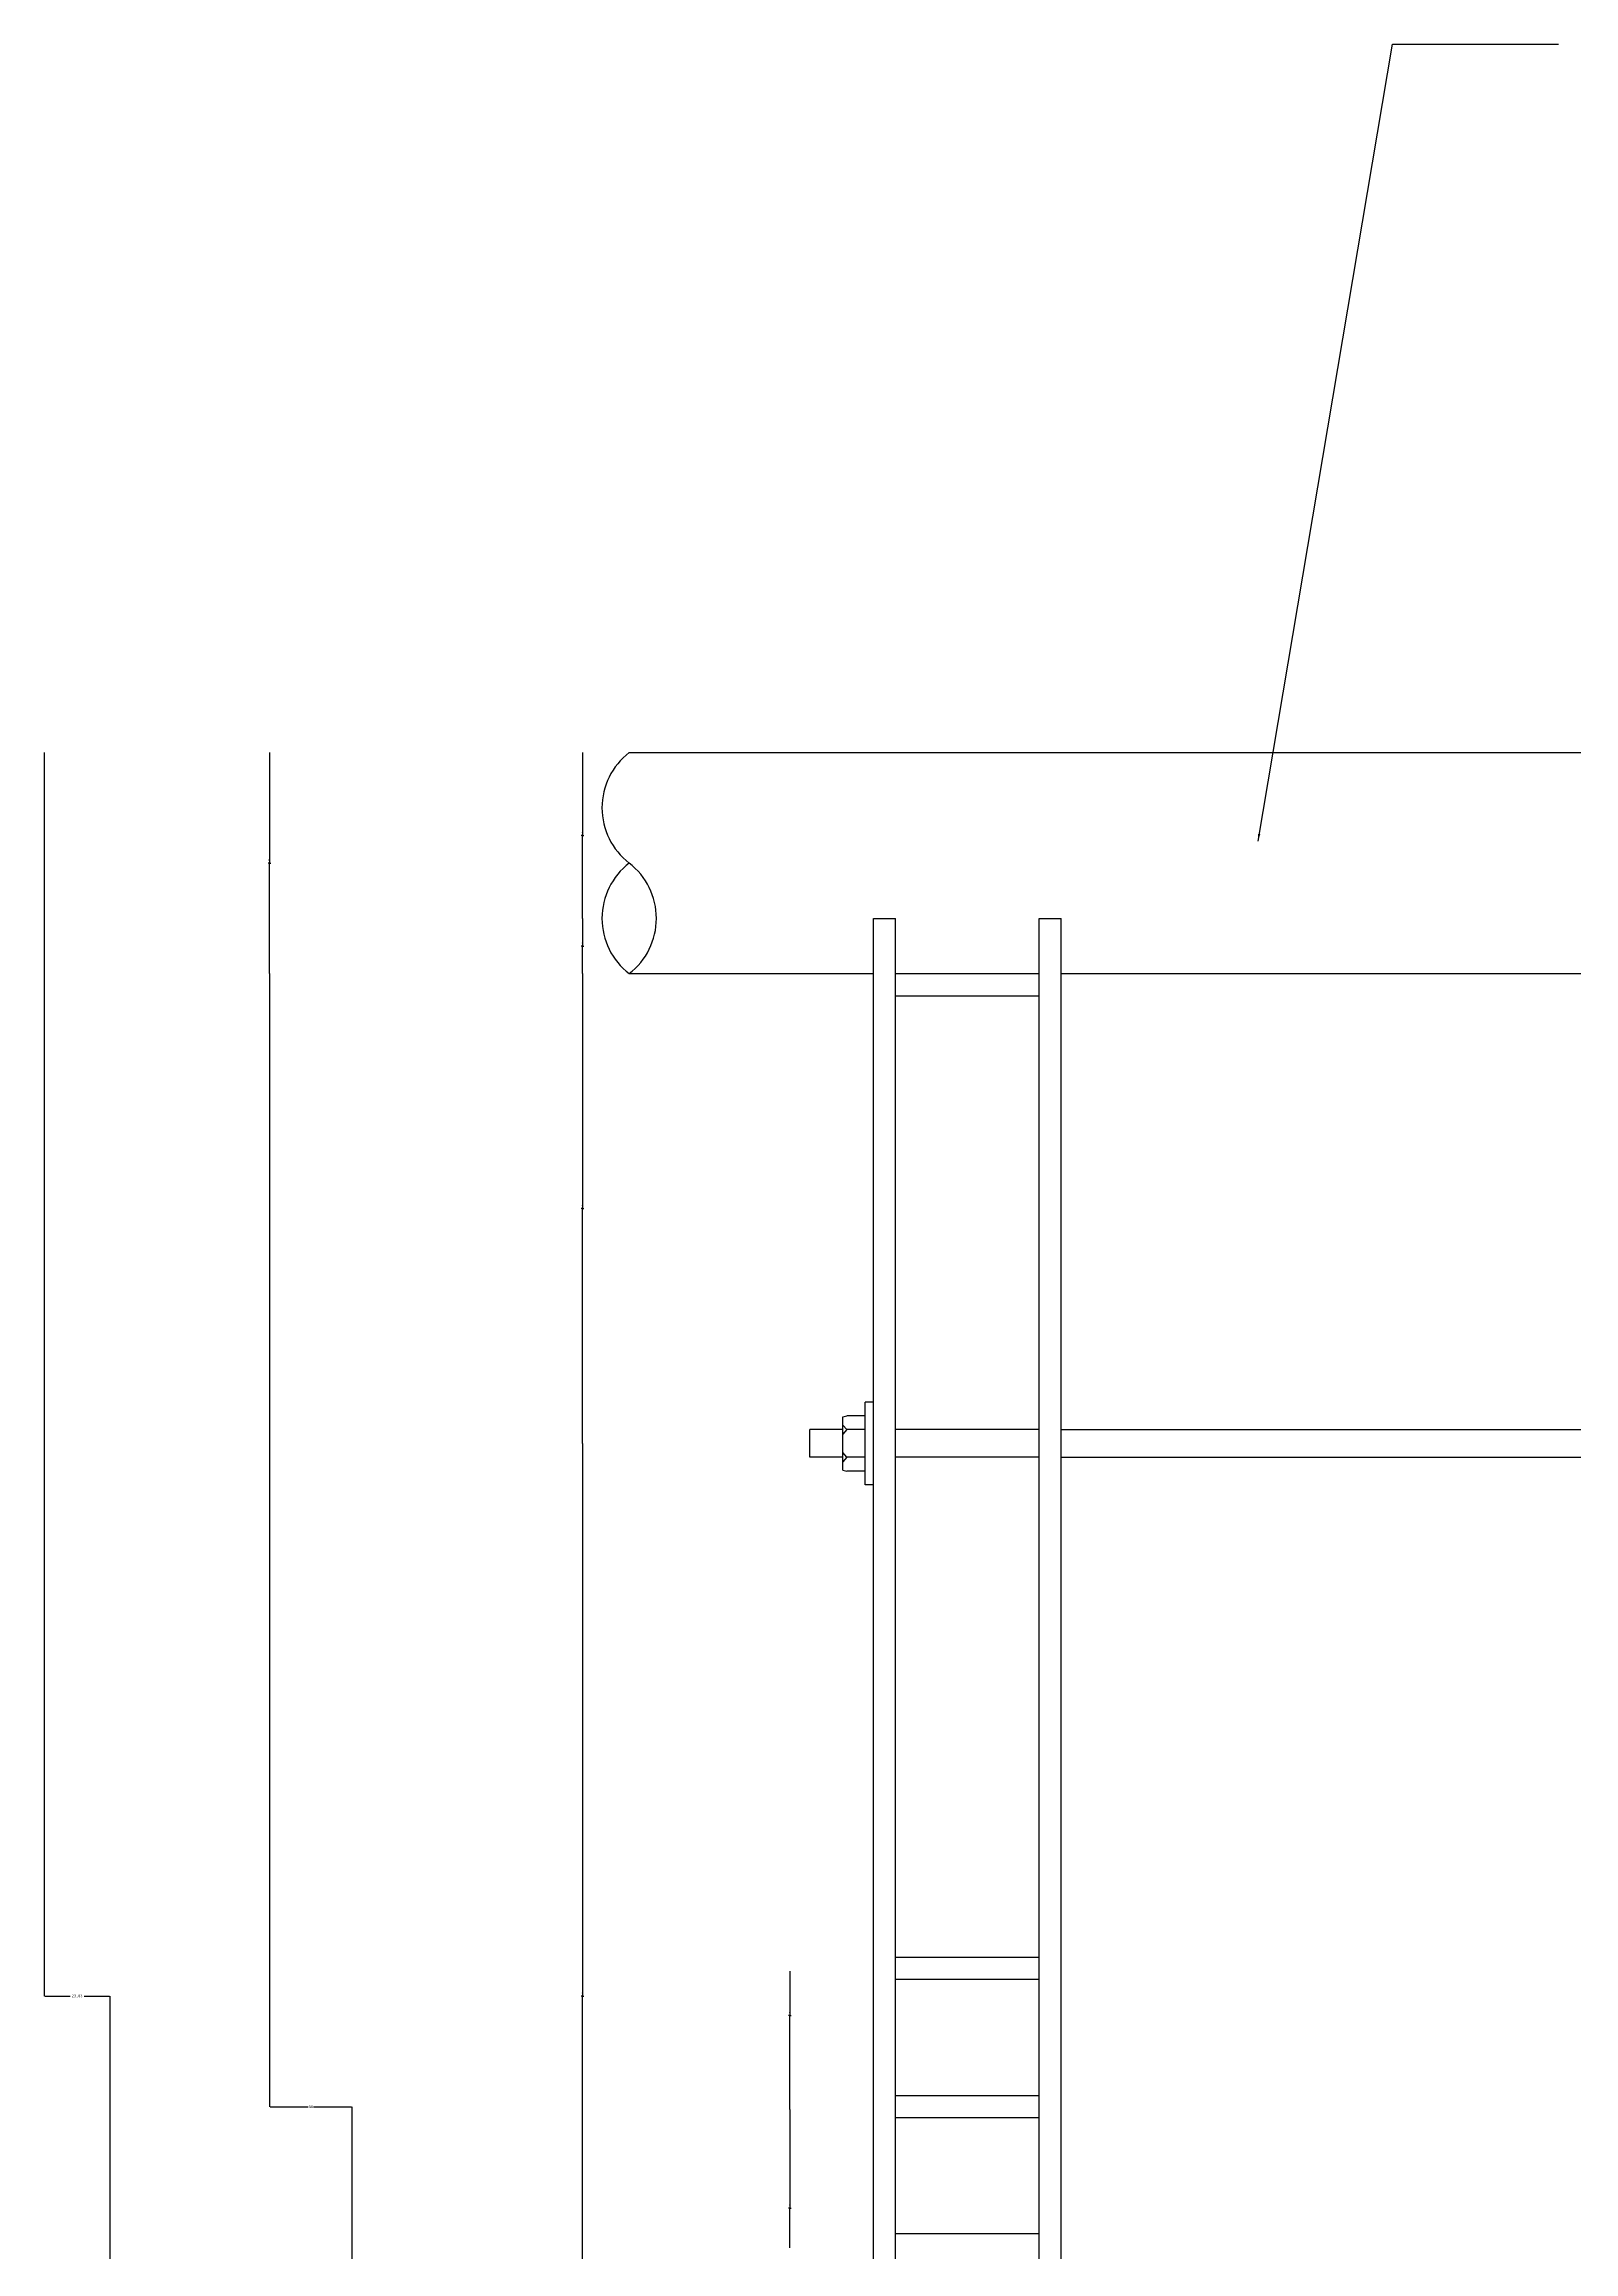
# Model space of a CAD drawing. Header units: metres. Extents: x 294 to 3346, y 3148 to 4721.
# Drawn here: x 294 to 848, y 3890 to 4689 of the extents above; entities that cross this region are included whole.
import ezdxf

# ---------------------------------------------------------------- set-up
doc = ezdxf.new("R2010")
doc.units = ezdxf.units.M
for name, color, linetype in [('3', 3, 'Continuous'), ('4', 4, 'Continuous'), ('7', 7, 'Continuous'), ('DIM', 3, 'Continuous')]:
    doc.layers.add(name, color=color, linetype=linetype)
doc.dimstyles.get("Standard").update_dxf_attribs({"dimtxt": 2.5, "dimasz": 2.5, "dimexe": 1.25, "dimexo": 0.625, "dimtad": 1, "dimcen": 2.5, "dimazin": 3, "dimtfac": 1, "dimtmove": 0, "dimatfit": 3})

# ---------------------------------------------------------------- blocks, each defined once
blk = doc.blocks.new('*D6')
for p, q in [((564.24, 3991.45), (564.24, 3975.44)), ((563.99, 3975.44), (563.74, 3975.44)), ((564.24, 3941.45), (564.24, 3975.44)), ((564.24, 3975.44), (564.24, 3975.44)), ((564.49, 3975.44), (564.74, 3975.44))]:
    blk.add_line(p, q)
at = {"layer": 'Defpoints'}
for p in [(564.24, 3991.45), (564.24, 3975.44), (564.24, 3941.45)]:
    blk.add_point(p, dxfattribs=at)
at = {"layer": 'DIM', "insert": (564.24, 3976.565), "char_height": 1, "attachment_point": 5}
blk.add_mtext('0', dxfattribs=at)
blk = doc.blocks.new('*D7')
for p, q in [((564.24, 3941.45), (564.24, 3905.73)), ((563.99, 3905.73), (563.74, 3905.73)), ((564.24, 3891.45), (564.24, 3905.73)), ((564.24, 3905.73), (564.24, 3905.73)), ((564.49, 3905.73), (564.74, 3905.73))]:
    blk.add_line(p, q)
at = {"layer": 'Defpoints'}
for p in [(564.24, 3941.45), (564.24, 3905.73), (564.24, 3891.45)]:
    blk.add_point(p, dxfattribs=at)
at = {"layer": 'DIM', "insert": (564.24, 3906.855), "char_height": 1, "attachment_point": 5}
blk.add_mtext('0', dxfattribs=at)
blk = doc.blocks.new('*D11')
for p, q in [((294.43, 4432.45), (294.43, 3982.45)), ((294.68, 3982.45), (303.845, 3982.45)), ((308.845, 3982.45), (318.01, 3982.45)), ((318.26, 3532.45), (318.26, 3982.45))]:
    blk.add_line(p, q)
at = {"layer": 'Defpoints'}
for p in [(294.43, 4432.45), (294.43, 3982.45), (318.26, 3532.45)]:
    blk.add_point(p, dxfattribs=at)
at = {"layer": 'DIM', "insert": (306.345, 3982.45), "char_height": 1, "attachment_point": 5}
blk.add_mtext('23,83', dxfattribs=at)
blk = doc.blocks.new('*D12')
for p, q in [((489.23, 4352.45), (489.23, 4267.45)), ((488.98, 4267.45), (488.73, 4267.45)), ((489.23, 4182.45), (489.23, 4267.45)), ((489.23, 4267.45), (489.23, 4267.45)), ((489.48, 4267.45), (489.73, 4267.45))]:
    blk.add_line(p, q)
at = {"layer": 'Defpoints'}
for p in [(489.23, 4352.45), (489.23, 4267.45), (489.23, 4182.45)]:
    blk.add_point(p, dxfattribs=at)
at = {"layer": 'DIM', "insert": (489.23, 4268.575), "char_height": 1, "attachment_point": 5}
blk.add_mtext('0', dxfattribs=at)
blk = doc.blocks.new('*D13')
for p, q in [((375.92, 4352.45), (375.92, 3942.45)), ((376.17, 3942.45), (389.92, 3942.45)), ((391.92, 3942.45), (405.67, 3942.45)), ((405.92, 3532.45), (405.92, 3942.45))]:
    blk.add_line(p, q)
at = {"layer": 'Defpoints'}
for p in [(375.92, 4352.45), (375.92, 3942.45), (405.92, 3532.45)]:
    blk.add_point(p, dxfattribs=at)
at = {"layer": 'DIM', "insert": (390.92, 3942.45), "char_height": 1, "attachment_point": 5}
blk.add_mtext('30', dxfattribs=at)
blk = doc.blocks.new('*D14')
for p, q in [((489.23, 4182.45), (489.23, 3982.45)), ((488.98, 3982.45), (488.73, 3982.45)), ((489.23, 3782.45), (489.23, 3982.45)), ((489.23, 3982.45), (489.23, 3982.45)), ((489.48, 3982.45), (489.73, 3982.45))]:
    blk.add_line(p, q)
at = {"layer": 'Defpoints'}
for p in [(489.23, 4182.45), (489.23, 3982.45), (489.23, 3782.45)]:
    blk.add_point(p, dxfattribs=at)
at = {"layer": 'DIM', "insert": (489.23, 3983.575), "char_height": 1, "attachment_point": 5}
blk.add_mtext('0', dxfattribs=at)
blk = doc.blocks.new('*D16')
for p, q in [((375.92, 4432.45), (375.92, 4392.45)), ((375.67, 4392.45), (375.42, 4392.45)), ((375.92, 4352.45), (375.92, 4392.45)), ((375.92, 4392.45), (375.92, 4392.45)), ((376.17, 4392.45), (376.42, 4392.45))]:
    blk.add_line(p, q)
at = {"layer": 'Defpoints'}
for p in [(375.92, 4432.45), (375.92, 4392.45), (375.92, 4352.45)]:
    blk.add_point(p, dxfattribs=at)
at = {"layer": 'DIM', "insert": (375.92, 4393.575), "char_height": 1, "attachment_point": 5}
blk.add_mtext('0', dxfattribs=at)
blk = doc.blocks.new('*D17')
for p, q in [((489.23, 4432.45), (489.23, 4402.45)), ((488.98, 4402.45), (488.73, 4402.45)), ((489.23, 4372.45), (489.23, 4402.45)), ((489.23, 4402.45), (489.23, 4402.45)), ((489.48, 4402.45), (489.73, 4402.45))]:
    blk.add_line(p, q)
at = {"layer": 'Defpoints'}
for p in [(489.23, 4432.45), (489.23, 4402.45), (489.23, 4372.45)]:
    blk.add_point(p, dxfattribs=at)
at = {"layer": 'DIM', "insert": (489.23, 4403.575), "char_height": 1, "attachment_point": 5}
blk.add_mtext('0', dxfattribs=at)
blk = doc.blocks.new('*D18')
for p, q in [((489.23, 4372.45), (489.23, 4362.45)), ((488.98, 4362.45), (488.73, 4362.45)), ((489.23, 4352.45), (489.23, 4362.45)), ((489.23, 4362.45), (489.23, 4362.45)), ((489.48, 4362.45), (489.73, 4362.45))]:
    blk.add_line(p, q)
at = {"layer": 'Defpoints'}
for p in [(489.23, 4372.45), (489.23, 4362.45), (489.23, 4352.45)]:
    blk.add_point(p, dxfattribs=at)
at = {"layer": 'DIM', "insert": (489.23, 4363.575), "char_height": 1, "attachment_point": 5}
blk.add_mtext('0', dxfattribs=at)

msp = doc.modelspace()

# ---------------------------------------------------------------- linework, layer by layer
at = {"layer": '3'}
for p, q in [((602.42, 4344.45), (654.42, 4344.45)), ((594.42, 4197.45), (591.42, 4197.45)), ((591.42, 4167.45), (591.42, 4197.45)), ((583.42, 4187.45), (571.42, 4187.45)), ((571.42, 4177.45), (571.42, 4187.45)), ((583.42, 4192.1), (584.87, 4192.45)), ((583.42, 4172.81), (583.42, 4192.1)), ((584.87, 4187.45), (583.42, 4189.13)), ((584.87, 4187.45), (583.42, 4185.77)), ((591.42, 4192.45), (584.87, 4192.45)), ((591.42, 4187.45), (584.87, 4187.45)), ((654.42, 4187.45), (602.42, 4187.45)), ((662.42, 4187.45), (1394.42, 4187.45)), ((584.87, 4177.45), (583.42, 4179.13)), ((583.42, 4177.45), (571.42, 4177.45)), ((584.87, 4177.45), (583.42, 4175.77)), ((583.42, 4172.81), (584.87, 4172.45)), ((591.42, 4177.45), (584.87, 4177.45)), ((591.42, 4172.45), (584.87, 4172.45)), ((654.42, 4177.45), (602.42, 4177.45)), ((662.42, 4177.45), (1394.42, 4177.45)), ((594.42, 4167.45), (591.42, 4167.45)), ((654.42, 3996.45), (602.42, 3996.45)), ((654.42, 3988.45), (602.42, 3988.45)), ((654.42, 3946.45), (602.42, 3946.45)), ((654.42, 3938.45), (602.42, 3938.45)), ((654.42, 3896.45), (602.42, 3896.45))]:
    msp.add_line(p, q, dxfattribs=at)
at = {"layer": '4'}
for p, q in [((506.08, 4432.45), (2488.5, 4432.45)), ((506.08, 4352.45), (594.42, 4352.45)), ((602.42, 4352.45), (654.42, 4352.45)), ((662.42, 4352.45), (1394.42, 4352.45))]:
    msp.add_line(p, q, dxfattribs=at)
for centre, start, end in [((521.45, 4412.45), 127.54, 232.46), ((490.71, 4372.45), 307.54, 52.46)]:
    msp.add_arc(centre, 25.22, start, end, dxfattribs=at)
at = {"layer": '7'}
for p, q in [((594.42, 3432.45), (594.42, 4372.45)), ((594.42, 4372.45), (602.42, 4372.45)), ((602.42, 3432.45), (602.42, 4372.45)), ((654.42, 3432.45), (654.42, 4372.45)), ((654.42, 4372.45), (662.42, 4372.45)), ((662.42, 3432.45), (662.42, 4372.45))]:
    msp.add_line(p, q, dxfattribs=at)
msp.add_arc((521.45, 4372.45), 25.22, 127.54, 232.46, dxfattribs=at)

# ---------------------------------------------------------------- dimensions: what is measured, and where the dimension line sits
at = {"layer": 'DIM'}
for base, p1, p2, picture, middle in [((294.43, 3982.45), (294.43, 4432.45), (318.26, 3532.45), '*D11', (306.345, 3982.45)), ((375.92, 4392.45), (375.92, 4432.45), (375.92, 4352.45), '*D16', (375.92, 4393.575)), ((489.23, 4402.45), (489.23, 4432.45), (489.23, 4372.45), '*D17', (489.23, 4403.575)), ((489.23, 4362.45), (489.23, 4372.45), (489.23, 4352.45), '*D18', (489.23, 4363.575)), ((375.92, 3942.45), (375.92, 4352.45), (405.92, 3532.45), '*D13', (390.92, 3942.45)), ((489.23, 4267.45), (489.23, 4352.45), (489.23, 4182.45), '*D12', (489.23, 4268.575)), ((489.23, 3982.45), (489.23, 4182.45), (489.23, 3782.45), '*D14', (489.23, 3983.575)), ((564.24, 3975.44), (564.24, 3991.45), (564.24, 3941.45), '*D6', (564.24, 3976.565)), ((564.24, 3905.73), (564.24, 3941.45), (564.24, 3891.45), '*D7', (564.24, 3906.855))]:
    dim = msp.add_linear_dim(base=base, p1=p1, p2=p2, dimstyle='Standard', dxfattribs=at)
    dim.commit()
    dim.dimension.update_dxf_attribs({"geometry": picture, "text_midpoint": middle})

# ---------------------------------------------------------------- leaders
msp.add_leader([(733.58, 4400.41), (782.29, 4688.77), (842.25, 4688.77)], dimstyle='Standard', dxfattribs=at)

doc.saveas('drawing.dxf')
